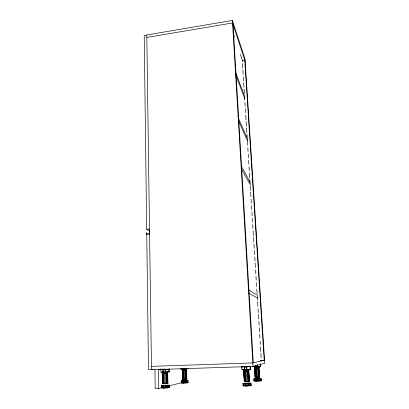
<?xml version="1.0" encoding="UTF-8"?>
<svg xmlns="http://www.w3.org/2000/svg" width="409" height="409" viewBox="0 0 409 409"><rect width="100%" height="100%" fill="white"/><g stroke="black" fill="none" stroke-linecap="round" stroke-linejoin="round"><path stroke-width="0.61" d="M149.643 233.984L146.437 234.342L146.529 232.767L146.805 233.892L149.331 233.575L149.428 229.28L149.495 233.994M168.477 387.747L168.431 385.575L167.976 385.626L168.022 387.804L167.138 387.788L169.239 387.487M245.149 381.485L248.488 381.398M168.027 387.604L169.214 387.553M169.162 387.666L169.188 385.145L165.394 385.16M183.288 379.266L183.109 368.974L183.288 379.266L185.793 379.169L185.395 368.882L185.793 379.169M167.48 376.193L167.634 383.53L167.9 383.463L167.654 371.919M165.609 383.724L166.565 383.668L166.325 372.067L165.374 372.118L165.609 383.724L163.748 383.775L163.518 372.18L163.748 383.775M164.623 383.765L164.408 372.149L165.394 372.113M186.489 370.099L182.143 370.263M186.478 369.782L186.003 369.874M186.565 374.68L186.596 368.765L186.847 379.051L185.696 379.163M182.997 368.979L185.492 368.882M183.784 368.964L184.076 379.25M162.813 373.289L162.475 373.284L166.887 373.182M164.408 372.149L163.518 372.18M163.794 385.431L167.102 385.319L165.476 385.283M163.881 383.76L163.125 383.76L162.894 372.103L162.987 382.487M163.758 383.632L167.066 383.514L166.611 383.468M257.169 364.787L257.394 366.592L252.915 366.679M246.837 368.483L246.739 366.822L246.898 369.593L241.898 369.675L241.745 366.878L250.635 366.546L250.344 366.515M246.975 383.029L242.9 383.448L243.033 385.871L243.294 385.789M256.407 378.545L253.861 378.852L253.989 380.989L254.086 378.959L255.139 378.933M246.739 366.822L244.357 366.934L244.51 369.71M253.033 366.423L264.781 363.264L244.996 58.957L232.394 20.45L146.775 34.97L151.504 369.726L253.033 366.423L232.394 20.45M154.929 369.613L155.226 388.55L158.692 388.463L161.79 387.691M169.219 385.83L182.225 382.573M160.834 369.501L167.179 369.409M264.587 360.247L252.823 362.921L151.458 366.357M160.829 369.148L164.909 369.163M182.133 369.946L185.998 369.874M163.666 385.268L161.427 385.559L161.473 387.906L161.862 387.829M247.624 369.516L248.304 381.479L249.127 381.413L249.48 381.341L248.749 369.368L248.375 369.353M183.595 380.585L181.187 380.861L181.243 382.942L181.56 382.875M181.77 382.834L182.087 382.773M243.912 369.531L243.641 369.567L244.301 381.479L244.781 381.413M161.821 385.667L162.082 385.615M181.719 380.922L182.491 380.937M258.657 367.548C257.368 367.533 260.144 367.896 258.815 366.418L258.013 366.53L258.667 377.103L259.684 376.991L258.969 366.413L258.626 366.403M243.033 385.871L243.493 385.917L243.37 383.678L243.677 383.703L243.8 385.948L246.376 385.891L245.875 385.989L245.753 383.734L246.249 383.647M254.444 366.592L255.078 377.118L255.983 377.006M245.16 385.989L245.032 383.744L245.538 383.652L245.661 385.897M255.922 381.076L255.799 379.092L256.438 379.082L256.561 381.07L256.985 380.994L254.695 381.05L254.577 379.066L254.296 379.046L254.413 381.024L253.989 380.989M166.11 369.455L165.011 369.506L165.062 372.2L165.343 372.149L165.313 370.539M163.237 372.216C159.96 373.811 159.853 368.069 163.186 369.531L163.237 372.216L165.343 372.149M183.421 380.723L186.218 380.646L185.783 380.605M146.826 35.189L144.219 35.629L146.693 229.291L149.423 230.921M146.811 37.413L232.542 22.96L245.144 61.212M255.799 379.092L256.862 379.01M183.375 379.128L185.972 379.02M242.235 60.379L244.74 59.995L264.219 360.329L260.39 360.462M243.825 371.075L243.519 371.142L248.943 370.902M167.48 371.965L166.218 372.067L166.458 383.662L167.802 383.524L167.557 371.96M243.805 370.707C243.493 370.983 249.449 370.743 248.611 370.518M163.094 372.072L162.731 372.108L162.951 383.652L163.528 383.586M248.882 370.953L247.823 371.075M241.872 366.827L241.479 366.924L243.14 366.97M163.104 388.034L164.382 387.936L163.743 388.034L163.697 385.769L164.341 385.764L163.063 385.856L163.104 388.034L161.984 387.988L161.739 385.784L161.78 387.957L161.473 387.906M244.081 371.06L243.723 371.111L243.815 369.562L243.948 372.026M254.602 367.926C254.925 367.706 260.978 369.041 258.815 366.418M243.979 370.707L243.876 370.738M160.895 369.138L158.365 369.506L158.692 388.463M254.582 367.604L258.191 367.573M259.112 367.809L254.572 367.988M181.243 382.942L181.545 382.977L181.494 381.055L181.749 383.003L183.897 382.952L183.365 383.029L183.309 381.096L182.726 381.101L183.263 381.03L183.314 382.957M151.504 369.726L152.751 369.552M257.379 367.619L254.659 367.625M247.399 383.611L247.747 383.673L247.874 385.927L247.527 385.856L250.16 385.748L250.032 383.504L250.42 383.453L250.548 385.697L249.132 385.743L250.16 385.748M250.548 385.697L251.136 385.615L250.993 383.187L248.646 382.977M242.9 383.448L250.993 383.187M256.259 378.688C255.334 378.923 259.592 378.78 258.713 378.601M256.561 381.07L260.334 380.866L260.211 378.882L260.543 378.841L260.666 380.825L261.172 380.759L261.039 378.616L258.882 378.463M256.157 377.047C255.262 377.272 259.49 377.129 258.611 376.96M253.861 378.852L261.039 378.616M162.971 373.565L162.485 373.637L167.419 373.463M162.966 373.207L162.634 373.248L167.583 373.1M163.743 388.034L168.022 387.804M162.751 373.248L163.114 373.207M186.57 369.808L182.327 369.976M186.581 370.125L185.533 370.217M186.708 382.778L186.32 382.824L188.104 382.717L188.033 380.503L186.478 380.472M185.65 382.942L185.589 381.009L184.817 380.994L184.868 382.921L187.133 382.829L187.077 380.902L187.46 380.856L187.521 382.783M161.427 385.559L169.111 385.314M185.395 368.882L186.392 368.8M181.187 380.861L188.033 380.503M248.692 366.755L250.073 366.638L250.231 369.404L246.755 369.639M242.798 369.516L242.22 369.572L243.253 369.542L241.898 369.675M244.761 381.582L245.63 381.582L244.96 369.618L243.672 369.608L244.337 381.541L244.761 381.582L244.096 369.629M244.96 369.618L245.63 381.582M248.887 381.254L249.434 381.28M260.165 363.99L260.323 366.433L257.281 366.628M254.49 366.622L255.124 377.164L256.3 377.195L255.656 366.622L254.986 366.628L255.625 377.185M255.656 366.622L256.3 377.195M259.127 376.924L259.684 376.991M250.257 366.27L245.308 366.551M258.667 367.548L259.26 367.461L258.836 367.435M167.486 383.432L167.9 383.463M146.693 229.291L149.571 229.035M181.703 368.887L181.121 368.938L181.99 368.913L180.64 369.02L188.109 368.708L187.573 368.667M166.898 373.182L167.608 373.023M183.401 379.255L182.434 379.22L182.302 368.959M186.044 378.964L186.903 379.005L186.719 377.758M168.022 369.342L168.702 369.281L168.764 371.96L165.062 372.2M163.728 369.531L165.287 369.465M163.37 385.467L163.968 385.421M255.676 378.765L255.18 378.8L256.325 378.79L255.835 378.826M163.549 373.683L162.756 373.606M182.813 382.717L184.178 382.614M183.038 370.314L182.337 370.293M183.339 380.764L182.818 380.805L183.339 380.83M182.148 368.969L183.109 368.974M163.114 371.986L160.926 372.216M167.138 369.399L169.541 369.179L169.014 369.128M254.695 381.05L255.666 380.983M164.254 369.179L164.546 369.148L164.219 369.148M245.512 381.597L248.437 381.485L247.752 369.516M256.198 377.205L258.785 377.103L258.013 366.53M245.875 385.989L247.874 385.927M258.13 366.53L255.553 366.633M183.365 383.029L185.052 382.972L184.817 380.994M166.315 387.936L166.274 385.759C164.433 384.644 166.141 390.825 165.441 386.27M247.747 383.673L248.421 383.637L248.549 385.886M257.977 380.467L257.885 378.979L258.805 378.995L258.928 380.978M257.885 378.979L258.805 378.995M246.596 366.863L247.701 366.812M164.127 369.184L163.866 369.194M249.725 366.597L250.395 366.587L250.523 369.307L249.193 369.439L250.231 369.404M184.904 370.257L183.661 370.309M251.136 385.615L249.797 385.6M261.172 380.759L259.971 380.753M184.111 369.818L185.098 369.772M258.882 367.461L258.692 367.44M163.125 383.76L162.843 383.714L162.624 372.154L162.894 372.103M248.662 370.922L248.575 369.378L249.127 381.413M167.414 373.105L167.434 373.039M167.521 373.422L167.404 373.386M246.903 371.111L243.759 371.157M182.434 379.22L182.424 371.05M162.951 383.652L162.843 383.714M260.139 360.401L263.314 360.293M184.541 369.787L185.149 369.767M168.38 371.888L169.352 371.858L169.29 369.189C166.504 369.332 170.108 369.22 168.861 369.225M249.858 366.592L250.374 366.582L250.073 366.525M260.395 363.923L260.548 366.357L259.398 366.464L260.323 366.433M164.234 373.678L167.613 373.381M151.56 369.531L148.487 369.634L146.759 234.234M184.878 382.655L185.471 382.635M258.084 380.621L259.7 380.6M165.66 387.558L166.32 387.538M244.843 369.629L245.799 369.603M245.032 383.744L245.753 383.734M163.063 385.856L163.702 385.856M259.03 366.326L260.548 366.357M248.866 369.255L250.523 369.307M163.651 372.17L162.624 372.154M260.666 380.825L259.413 380.866L260.334 380.866M186.652 380.856L187.46 380.856M168.155 371.796L169.352 371.858M186.182 369.746L186.795 369.782L186.351 369.756M182.992 379.117L182.501 379.174L182.276 371.055M260.957 380.672L258.969 380.677L259.424 380.682M186.32 382.625L186.708 382.635M248.703 385.493L249.209 385.508M168.145 385.293L168.564 385.304L167.215 385.375L167.634 385.39M167.261 387.538L167.68 387.553M248.442 370.528L248.815 370.544M243.738 370.784L248.687 370.595M186.596 368.765L186.32 368.744L186.438 372.737M258.007 380.963L258.33 381.014L258.207 379.025M248.421 383.637L248.079 383.576L248.207 385.82M185.589 381.009L185.466 382.885M166.274 385.759L166.151 387.87M248.698 293.089L257.466 298.033L257.281 295.18L249.061 290.262M257.046 377.18L256.371 366.019M247.496 381.531L246.816 369.557L245.794 369.598L246.474 381.582M241.499 168.994L250.267 184.827L250.103 182.266L241.637 166.754M238.692 121.202L247.465 140.814L247.312 138.36L238.534 118.533M235.783 75.031L244.786 98.651L244.633 96.299L235.855 73.078M233.882 35.113L234.49 36.922M240.395 54.387L242.026 59.208M242.225 59.806L242.348 61.718M242.471 63.625L242.752 68.083M242.874 69.995L243.156 74.448M243.319 76.999L243.565 80.818M243.682 82.725L243.968 87.183M244.086 89.096L244.372 93.549M244.654 98.007L244.776 99.914M244.94 102.465L245.18 106.284M245.344 108.83L245.584 112.649M245.748 115.195L246.029 119.653M246.152 121.56L246.433 126.018M246.555 127.93L246.842 132.383M246.959 134.295L247.164 137.475M247.363 140.66L247.649 145.118M247.808 147.664L248.053 151.483M248.217 154.029L248.457 157.848M248.621 160.394L248.861 164.219M249.025 166.765L249.265 170.584M249.429 173.13L249.71 177.588M249.833 179.495L249.996 182.041M250.236 185.86L250.523 190.318M250.64 192.23L250.927 196.683M251.085 199.229L251.331 203.053M251.494 205.599L251.734 209.418M251.898 211.964L252.138 215.783M252.302 218.329L252.542 222.148M252.706 224.694L252.946 228.519M253.11 231.065L253.391 235.518M253.514 237.43L253.8 241.888M253.917 243.795L254.204 248.253M254.362 250.799L254.608 254.618M254.771 257.164L255.011 260.983M255.134 262.895L255.415 267.353M255.579 269.899L255.819 273.718M255.983 276.264L256.223 280.083M256.387 282.629L256.632 286.448M256.791 288.999L257.077 293.452M257.358 297.91L257.481 299.817M257.598 301.73L257.885 306.188M258.048 308.734L258.289 312.553M258.411 314.465L258.692 318.918M258.856 321.464L259.096 325.283M259.26 327.834L259.5 331.653M259.664 334.199L259.909 338.018M260.109 341.203L260.313 344.383M260.472 346.929L260.758 351.387M260.876 353.299L261.162 357.752M261.049 380.707L260.845 378.703L260.968 380.677M260.748 379.025L260.845 380.626M259.117 370.426L259.378 374.608M259.695 378.78L259.827 380.932M259.101 370.983L259.321 374.562M258.728 366.484L259.388 377.047M258.616 366.484L259.27 377.042M258.478 378.949L258.6 380.927M257.276 364.756L257.967 377.154M257.297 378.908L257.43 381.06M256.228 379.02L256.346 380.999M255.328 365.436L255.4 366.658M255.216 365.467L255.288 366.694M254.879 366.633L255.518 377.195M254.909 369.322L255.017 371.111M255.308 375.871L255.38 377.062M254.776 368.795L255.027 372.977M255.175 375.37L255.282 377.159M254.73 368.765L255.017 373.535M255.124 375.324L255.231 377.113M188.104 382.717L187.046 382.676M254.991 378.933L255.119 381.086M233.053 24.514L253.314 362.809M250.916 383.872L251.014 385.549M249.429 383.391L249.572 385.83M248.871 373.775L249.122 378.192M248.314 369.46L248.999 381.408M246.714 383.54L246.852 385.984M244.5 366.893L244.659 369.664M244.214 369.618L244.879 381.566M244.306 375.125L244.377 376.382M244.127 374.593L244.367 379.01M244.091 374.547L244.367 379.583M244.127 383.56L244.26 385.994M186.448 368.77L186.622 374.639M186.151 368.836L186.458 379.107M186.484 380.805L186.545 382.896M186.054 368.836L186.356 379.107M184.669 368.923L184.955 379.215M184.091 380.927L184.152 383.018M182.537 368.974L182.828 379.245M182.424 368.984L182.782 383.034M181.995 380.948L182.051 383.039M169.188 385.145L169.193 387.599M167.486 371.924L167.731 383.468M167.092 372.011L167.332 383.596M167.286 385.523L167.337 387.88M166.984 372.011L167.225 383.591M164.571 385.667L164.617 388.029M162.9 369.578L163.252 383.744M162.255 385.682L162.296 388.039M248.733 383.197L245.252 383.345L248.733 383.197M169.162 385.39L167.956 385.482L169.162 385.39M246.049 366.863L245.011 366.904L246.049 366.863M186.801 370.099L186.243 370.084L186.801 370.099M245.017 383.32L244.454 383.366L245.732 383.356L245.017 383.32"/></g></svg>
